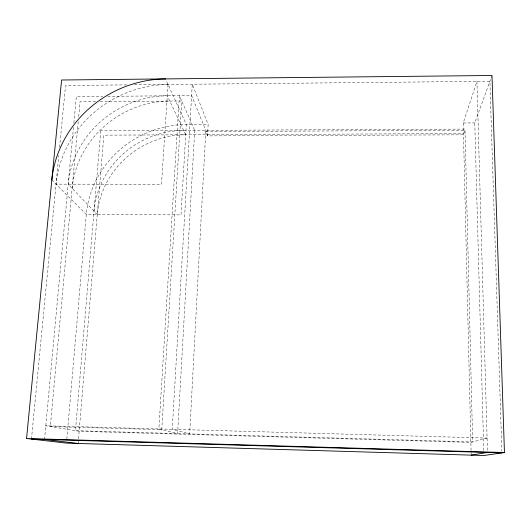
<?xml version="1.0" encoding="UTF-8"?>
<svg xmlns="http://www.w3.org/2000/svg" width="531" height="531" viewBox="0 0 531 531"><rect width="100%" height="100%" fill="white"/><g stroke="black" fill="none" stroke-linecap="round" stroke-linejoin="round"><path stroke-width="0.4" stroke-dasharray="2.65 1.99" d="M207.528 135.89L205.743 131.542L465.037 130.314L463.497 134.801L207.528 135.89L208.132 124.38L192.268 84.23L172.263 429.313L189.68 433.913L205.809 130.341M78.13 443.465L103.877 135.159L463.47 133.586M66.833 438.991L86.301 214.471A97.253 91.471 -29.5 0 1 186.328 124.5L208.132 124.38M78.243 121.572L50.326 426.539L161.749 429.652L181.755 100.976L99.071 101.64M78.694 116.628L80.055 101.793L95.766 101.667M44.524 439.462L73.51 127.121M73.895 122.993L76.345 96.596L102.735 96.363M31.462 439.084L58.795 155.543M59.591 147.299L65.545 85.478L127.706 84.867M471.176 455.133L463.218 122.98L476.944 81.416L487.445 450.872M483.754 450.547L474.774 122.92L491.726 76.212M134.336 84.801L489.881 81.289L501.855 451.237M107.68 96.323L191.611 95.593L207.588 134.708M463.218 122.98L474.774 122.92M51.826 179.936L86.301 214.471L180.991 214.889L186.328 124.5L165.48 78.913M72.136 188.266A94.644 88.139 -29 0 1 169.767 101.069M94.014 211.139A87.024 81.741 -29.4 0 1 183.666 130.447M194.724 130.394L177.606 433.575L158.882 428.942L179.432 95.699L194.724 130.394M168.022 84.469L161.504 184.264L56.034 184.151A108.702 101.089 -28.9 0 1 168.022 84.469M100.797 130.852L75.455 430.687L472.656 441.918L465.003 129.086L100.797 130.852M487.08 438.075L470.871 442.396L79.146 431.291L45.792 425.789L487.08 438.075M97.246 214.517L68.214 184.164A96.011 89.274 -28.9 0 1 167.278 95.806L185.724 134.801A85.896 80.785 -29.5 0 0 97.246 214.517"/><path stroke-width="0.8" d="M26.55 438.513L61.596 80.002L491.985 75.488L504.45 452.525L483.894 455.512L66.475 443.119L26.55 438.513L504.45 452.525M471.176 455.133L487.491 452.472M31.462 439.084L501.908 452.89M44.524 439.462L78.13 443.465M51.826 179.936A110.295 102.403 -28.8 0 1 165.48 78.913"/></g></svg>
